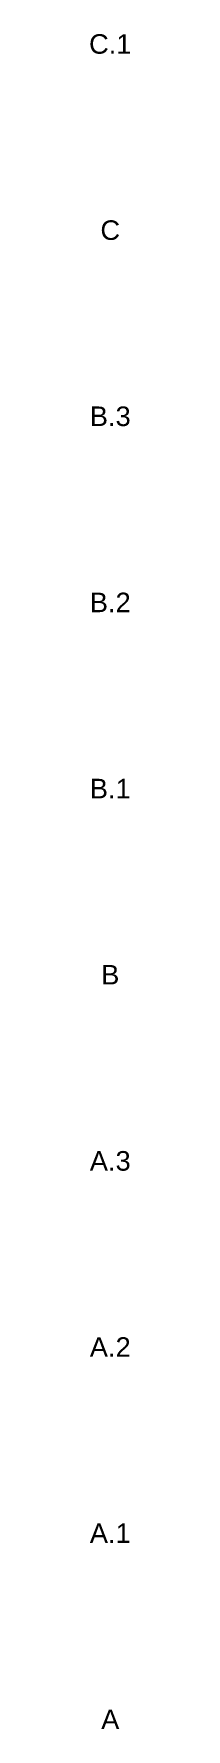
# Model space of a CAD drawing. Header units: millimetres. Extents: x 325046 to 1268204, y 1875583 to 2761998.
# Drawn here: x 406737 to 408038, y 2470578 to 2525217 of the extents above; entities that cross this region are included whole.
import ezdxf
from ezdxf.enums import TextEntityAlignment as Align

# ---------------------------------------------------------------- set-up
doc = ezdxf.new("R2010")
doc.units = ezdxf.units.MM
doc.header["$LTSCALE"] = 100
doc.layers.add('Popis OS', color=7, linetype='Continuous', true_color=0xbd0a5d)
doc.styles.add('ARIL-TENKÝ', font='arial.ttf')

msp = doc.modelspace()

# ---------------------------------------------------------------- texts
at = {"layer": 'Popis OS', "linetype": 'ByBlock', "style": 'ARIL-TENKÝ'}
for s, p in [('C.1', (407395.8, 2524892.7)), ('C', (407395.8, 2518892.7)), ('B.3', (407395.8, 2512892.7)), ('B.2', (407395.8, 2506892.7)), ('B.1', (407395.8, 2500892.7)), ('B', (407395.8, 2494892.7)), ('A.3', (407395.8, 2488892.7)), ('A.2', (407395.8, 2482892.7)), ('A.1', (407395.8, 2476892.7)), ('A', (407395.8, 2470892.7))]:
    msp.add_text(s, height=630, dxfattribs=at).set_placement(p, align=Align.MIDDLE_CENTER)

doc.saveas('drawing.dxf')
